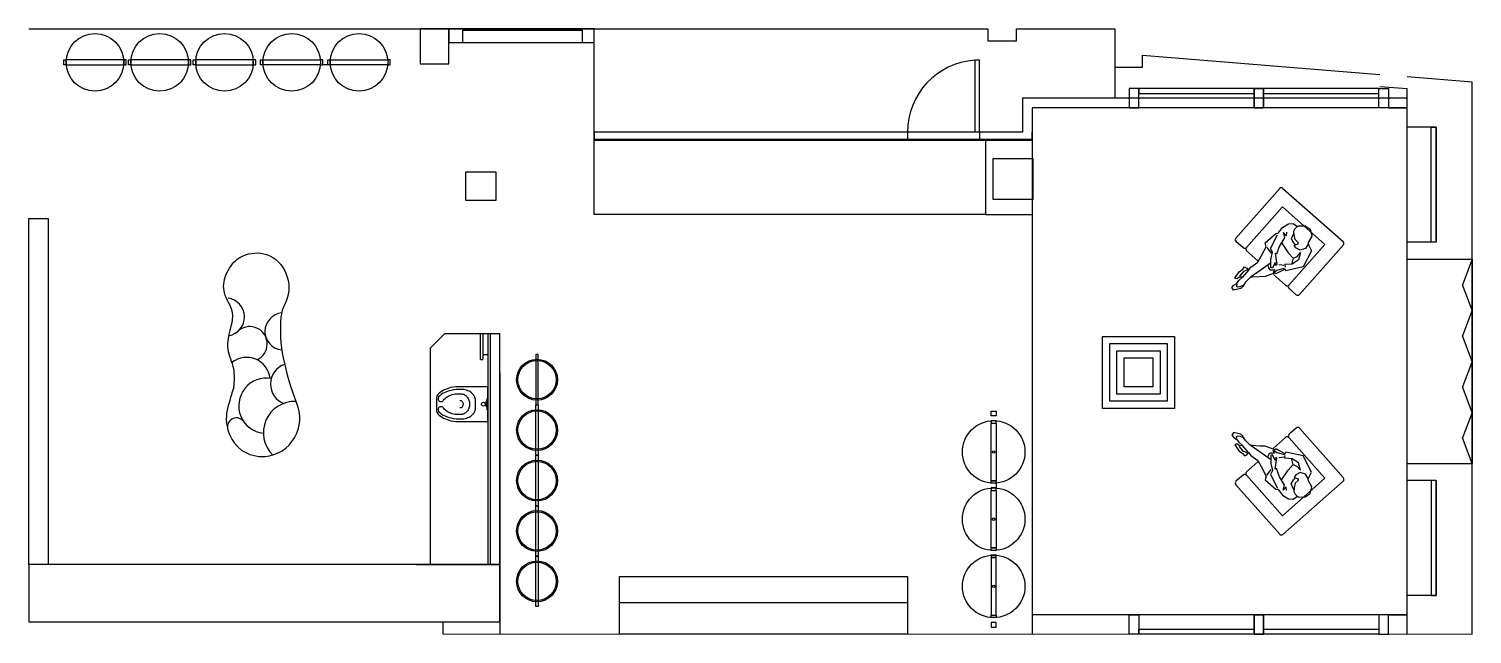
# Model space of a CAD drawing. Header units: inches. Extents: x -109431 to 29005, y -34715 to -1756.
# Drawn here: x -109431 to -108830, y -31409 to -31157 of the extents above; entities that cross this region are included whole.
import ezdxf
from ezdxf.lldxf.tags import DXFTag

# ---------------------------------------------------------------- set-up
doc = ezdxf.new("R2010")
doc.units = ezdxf.units.IN
doc.header["$LTSCALE"] = 0.05
doc.header["$MEASUREMENT"] = 0
doc.layers.add('FURNITURE', color=1, linetype='Continuous', lineweight=18)
doc.layers.add('Furniture Layout Dotted', color=8, linetype='Continuous')
tags = doc.linetypes.add('A2-XREF-115_FURN$0$DASHED', pattern=[0.75, 0.5, -0.25]).pattern_tags.tags
tags[6:7] = [DXFTag(74, 4), DXFTag(75, 0), DXFTag(340, '0'), DXFTag(46, 1.0), DXFTag(50, 0.0), DXFTag(44, 0.0), DXFTag(45, 0.0)]
tags[4:5] = [DXFTag(74, 4), DXFTag(75, 0), DXFTag(340, '0'), DXFTag(46, 1.0), DXFTag(50, 0.0), DXFTag(44, 0.0), DXFTag(45, 0.0)]

# ---------------------------------------------------------------- blocks, each defined once
blk = doc.blocks.new('atlantis')
at = {"layer": 'Furniture Layout Dotted', "linetype": 'A2-XREF-115_FURN$0$DASHED', "ltscale": 250}
for p, q in [((-54833.21, -15539.88), (-54658.21, -15539.88)), ((-54833.21, -15539.88), (-54670.21, -15539.88)), ((-54670.21, -15539.88), (-54670.21, -15554.38)), ((-54658.21, -15539.88), (-54670.21, -15539.88)), ((-54658.21, -15554.38), (-54658.21, -15539.88)), ((-54658.21, -15539.88), (-54639.21, -15539.88)), ((-54597.71, -15539.88), (-54658.21, -15539.88)), ((-54658.21, -15539.88), (-54658.21, -15545.53)), ((-54602.61, -15540.62), (-54652.61, -15540.62)), ((-54652.61, -15540.62), (-54652.61, -15545.62)), ((-54639.21, -15539.88), (-54597.71, -15539.88)), ((-54602.61, -15545.62), (-54602.61, -15540.62)), ((-54597.71, -15539.88), (-54447.71, -15539.88)), ((-54597.66, -15617.21), (-54597.71, -15539.88)), ((-54597.71, -15545.53), (-54597.71, -15539.88)), ((-54447.71, -15539.88), (-54433.71, -15539.88)), ((-54433.71, -15539.88), (-54433.71, -15544.88)), ((-54421.71, -15544.88), (-54421.71, -15539.88)), ((-54421.71, -15539.88), (-54380.71, -15539.88)), ((-54380.71, -15539.88), (-54380.71, -15555.88)), ((-54658.21, -15545.53), (-54597.71, -15545.53)), ((-54652.61, -15545.62), (-54602.61, -15545.62)), ((-54433.71, -15544.88), (-54421.71, -15544.88)), ((-54818.7, -15554.81), (-54818.7, -15552.81)), ((-54818.7, -15552.81), (-54817.7, -15552.81)), ((-54817.7, -15554.81), (-54818.7, -15554.81)), ((-54793.7, -15552.81), (-54817.7, -15552.81)), ((-54817.7, -15552.81), (-54817.7, -15554.81)), ((-54817.7, -15552.81), (-54817.7, -15554.81)), ((-54817.7, -15554.81), (-54793.7, -15554.81)), ((-54793.7, -15554.81), (-54793.7, -15552.81)), ((-54792.7, -15552.81), (-54793.7, -15552.81)), ((-54793.7, -15552.81), (-54793.7, -15554.81)), ((-54793.7, -15554.81), (-54792.7, -15554.81)), ((-54792.7, -15554.81), (-54792.7, -15552.81)), ((-54791.71, -15554.81), (-54791.71, -15552.81)), ((-54791.71, -15552.81), (-54790.71, -15552.81)), ((-54790.71, -15554.81), (-54791.71, -15554.81)), ((-54766.71, -15552.81), (-54790.71, -15552.81)), ((-54790.71, -15552.81), (-54790.71, -15554.81)), ((-54790.71, -15552.81), (-54790.71, -15554.81)), ((-54790.71, -15554.81), (-54766.71, -15554.81)), ((-54766.71, -15554.81), (-54766.71, -15552.81)), ((-54765.71, -15552.81), (-54766.71, -15552.81)), ((-54766.71, -15552.81), (-54766.71, -15554.81)), ((-54766.71, -15554.81), (-54765.71, -15554.81)), ((-54765.71, -15554.81), (-54765.71, -15552.81)), ((-54764.71, -15554.81), (-54764.71, -15552.81)), ((-54764.71, -15552.81), (-54763.71, -15552.81)), ((-54763.71, -15554.81), (-54764.71, -15554.81)), ((-54739.71, -15552.81), (-54763.71, -15552.81)), ((-54763.71, -15552.81), (-54763.71, -15554.81)), ((-54763.71, -15552.81), (-54763.71, -15554.81)), ((-54763.71, -15554.81), (-54739.71, -15554.81)), ((-54739.71, -15554.81), (-54739.71, -15552.81)), ((-54738.71, -15552.81), (-54739.71, -15552.81)), ((-54739.71, -15552.81), (-54739.71, -15554.81)), ((-54739.71, -15554.81), (-54738.71, -15554.81)), ((-54738.71, -15554.81), (-54738.71, -15552.81)), ((-54736.71, -15554.81), (-54736.71, -15552.81)), ((-54736.71, -15552.81), (-54735.71, -15552.81)), ((-54735.71, -15554.81), (-54736.71, -15554.81)), ((-54735.71, -15554.81), (-54735.71, -15552.81)), ((-54735.71, -15552.81), (-54711.71, -15552.81)), ((-54735.71, -15552.81), (-54735.71, -15554.81)), ((-54711.71, -15554.81), (-54735.71, -15554.81)), ((-54711.71, -15552.81), (-54711.71, -15554.81)), ((-54710.71, -15552.81), (-54711.71, -15552.81)), ((-54711.71, -15552.81), (-54711.71, -15554.81)), ((-54711.71, -15554.81), (-54710.71, -15554.81)), ((-54710.71, -15554.81), (-54710.71, -15552.81)), ((-54708.71, -15554.81), (-54710.71, -15554.81)), ((-54708.71, -15554.81), (-54708.71, -15552.81)), ((-54708.71, -15552.81), (-54707.71, -15552.81)), ((-54707.71, -15554.81), (-54708.71, -15554.81)), ((-54707.71, -15554.81), (-54707.71, -15552.81)), ((-54707.71, -15552.81), (-54683.71, -15552.81)), ((-54707.71, -15552.81), (-54707.71, -15554.81)), ((-54683.71, -15554.81), (-54707.71, -15554.81)), ((-54683.71, -15552.81), (-54683.71, -15554.81)), ((-54682.71, -15552.81), (-54683.71, -15552.81)), ((-54683.71, -15552.81), (-54683.71, -15554.81)), ((-54683.71, -15554.81), (-54682.71, -15554.81)), ((-54682.71, -15554.81), (-54682.71, -15552.81)), ((-54670.21, -15554.38), (-54658.21, -15554.38)), ((-54437.15, -15552.88), (-54439.15, -15552.88)), ((-54439.15, -15552.88), (-54439.15, -15582.88)), ((-54437.15, -15582.88), (-54437.15, -15552.88)), ((-54369.21, -15555.88), (-54369.21, -15550.88)), ((-54369.21, -15550.88), (-54369.21, -15550.88)), ((-54369.21, -15550.88), (-54270.42, -15558.84)), ((-54380.71, -15555.88), (-54369.21, -15555.88)), ((-54380.71, -15555.88), (-54380.71, -15568.77)), ((-54258.92, -15559.77), (-54231.92, -15561.94)), ((-54370.78, -15564.77), (-54374.78, -15564.77)), ((-54374.78, -15564.77), (-54374.78, -15572.77)), ((-54322.78, -15564.77), (-54370.78, -15564.77)), ((-54370.78, -15564.77), (-54370.78, -15566.77)), ((-54370.78, -15572.77), (-54370.78, -15564.77)), ((-54370.78, -15566.77), (-54322.78, -15566.77)), ((-54318.78, -15564.77), (-54322.78, -15564.77)), ((-54322.78, -15564.77), (-54322.78, -15572.77)), ((-54322.78, -15566.77), (-54322.78, -15564.77)), ((-54322.78, -15564.77), (-54318.78, -15564.77)), ((-54322.78, -15572.77), (-54322.78, -15564.77)), ((-54270.78, -15564.77), (-54318.78, -15564.77)), ((-54318.78, -15564.77), (-54318.78, -15566.77)), ((-54318.78, -15572.77), (-54318.78, -15564.77)), ((-54318.78, -15564.77), (-54318.78, -15572.77)), ((-54318.78, -15566.77), (-54270.78, -15566.77)), ((-54270.78, -15566.77), (-54270.78, -15564.77)), ((-54270.78, -15564.77), (-54266.78, -15564.77)), ((-54270.78, -15572.77), (-54270.78, -15564.77)), ((-54270.42, -15563.84), (-54258.92, -15564.77)), ((-54266.78, -15564.77), (-54266.78, -15572.77)), ((-54258.95, -15791.94), (-54258.95, -15564.76)), ((-54231.92, -15791.94), (-54231.92, -15561.94)), ((-54382.64, -15568.77), (-54419.28, -15568.77)), ((-54419.28, -15568.77), (-54419.28, -15582.88)), ((-54382.64, -15572.77), (-54415.28, -15572.77)), ((-54415.28, -15572.77), (-54415.28, -15586.21)), ((-54258.95, -15568.77), (-54382.64, -15568.77)), ((-54258.95, -15572.77), (-54382.64, -15572.77)), ((-54374.78, -15572.77), (-54370.78, -15572.77)), ((-54322.78, -15572.77), (-54318.78, -15572.77)), ((-54318.78, -15572.77), (-54322.78, -15572.77)), ((-54266.78, -15572.77), (-54270.78, -15572.77)), ((-54266.78, -15572.77), (-54258.95, -15572.77)), ((-54419.28, -15582.88), (-54597.71, -15582.88)), ((-54597.71, -15582.88), (-54597.71, -15585.88)), ((-54467.15, -15582.88), (-54467.15, -15585.88)), ((-54437.15, -15582.88), (-54437.15, -15585.88)), ((-54415.28, -15585.88), (-54415.28, -15582.88)), ((-54246.94, -15580.76), (-54258.95, -15580.77)), ((-54248.94, -15628.76), (-54248.94, -15580.76)), ((-54248.94, -15580.76), (-54246.94, -15580.76)), ((-54246.94, -15580.76), (-54246.94, -15628.76)), ((-54246.94, -15628.76), (-54246.94, -15580.76)), ((-54597.71, -15585.88), (-54415.28, -15585.88)), ((-54597.66, -15586.21), (-54434.66, -15586.21)), ((-54597.66, -15617.21), (-54597.66, -15586.21)), ((-54434.66, -15586.21), (-54434.66, -15617.21)), ((-54434.66, -15586.21), (-54415.28, -15586.21)), ((-54415.28, -15586.21), (-54415.28, -15791.92)), ((-54431.46, -15610.88), (-54431.46, -15593.88)), ((-54431.46, -15593.88), (-54414.96, -15593.88)), ((-54414.96, -15593.88), (-54414.96, -15610.88)), ((-54651.21, -15599.46), (-54638.71, -15599.46)), ((-54651.21, -15611.3), (-54651.21, -15599.46)), ((-54638.71, -15599.46), (-54638.71, -15611.3)), ((-54330.38, -15627), (-54312.1, -15606.37)), ((-54310.72, -15606.29), (-54285.65, -15628.49)), ((-54638.71, -15611.3), (-54651.21, -15611.3)), ((-54414.96, -15610.88), (-54431.46, -15610.88)), ((-54310.95, -15613.97), (-54325.96, -15630.92)), ((-54310.93, -15613.99), (-54325.95, -15630.93)), ((-54293.25, -15629.65), (-54310.95, -15613.97)), ((-54293.25, -15629.65), (-54310.93, -15613.99)), ((-54833.21, -15762.88), (-54833.21, -15618.88)), ((-54833.21, -15618.88), (-54825.21, -15618.88)), ((-54825.21, -15618.88), (-54825.21, -15762.88)), ((-54434.66, -15617.21), (-54597.66, -15617.21)), ((-54434.66, -15617.21), (-54415.28, -15617.21)), ((-54327.35, -15631), (-54330.3, -15628.39)), ((-54325.86, -15632.32), (-54321.18, -15636.46)), ((-54308.26, -15646.59), (-54293.25, -15629.65)), ((-54308.26, -15646.59), (-54293.25, -15629.65)), ((-54285.57, -15629.88), (-54303.84, -15650.51)), ((-54246.94, -15628.76), (-54258.94, -15628.77)), ((-54246.94, -15628.76), (-54248.94, -15628.76)), ((-54258.94, -15635.81), (-54231.92, -15635.81)), ((-54231.92, -15635.81), (-54235.92, -15646.44)), ((-54231.92, -15635.81), (-54231.92, -15720.88)), ((-54314.71, -15642.2), (-54309.65, -15646.68)), ((-54305.23, -15650.59), (-54308.18, -15647.98)), ((-54231.92, -15657.08), (-54235.92, -15646.44)), ((-54231.92, -15657.08), (-54235.92, -15667.71)), ((-54666.04, -15672.88), (-54660.04, -15666.88)), ((-54641.04, -15666.88), (-54660.04, -15666.88)), ((-54645.04, -15677.54), (-54645.04, -15666.88)), ((-54644.04, -15666.88), (-54644.04, -15677.54)), ((-54642.04, -15666.88), (-54642.04, -15762.88)), ((-54641.04, -15666.88), (-54641.04, -15762.88)), ((-54637.04, -15666.88), (-54641.04, -15666.88)), ((-54641.04, -15666.88), (-54641.04, -15678.52)), ((-54637.04, -15762.88), (-54637.04, -15666.88)), ((-54385.92, -15667.94), (-54355.92, -15667.94)), ((-54385.92, -15697.94), (-54385.92, -15667.94)), ((-54355.92, -15667.94), (-54355.92, -15697.94)), ((-54231.92, -15678.34), (-54235.92, -15667.71)), ((-54666.04, -15672.88), (-54666.04, -15751.24)), ((-54666.04, -15672.88), (-54666.04, -15762.88)), ((-54644.04, -15675.54), (-54642.04, -15675.54)), ((-54621.99, -15675.48), (-54621.99, -15696.48)), ((-54620.99, -15675.48), (-54621.99, -15675.48)), ((-54620.99, -15696.48), (-54620.99, -15675.48)), ((-54382.92, -15670.94), (-54358.92, -15670.94)), ((-54382.92, -15694.94), (-54382.92, -15670.94)), ((-54379.92, -15673.94), (-54361.92, -15673.94)), ((-54379.92, -15691.94), (-54379.92, -15673.94)), ((-54361.92, -15673.94), (-54361.92, -15691.94)), ((-54358.92, -15670.94), (-54358.92, -15694.94)), ((-54645.04, -15677.54), (-54644.04, -15677.54)), ((-54642.04, -15676.18), (-54642.04, -15716.18)), ((-54376.92, -15688.94), (-54376.92, -15676.94)), ((-54376.92, -15676.94), (-54364.92, -15676.94)), ((-54376.92, -15676.94), (-54364.92, -15676.94)), ((-54376.92, -15688.94), (-54376.92, -15676.94)), ((-54364.92, -15676.94), (-54364.92, -15688.94)), ((-54364.92, -15676.94), (-54364.92, -15688.94)), ((-54231.92, -15678.34), (-54235.92, -15688.98)), ((-54637.04, -15683.15), (-54637.04, -15779.15)), ((-54361.92, -15691.94), (-54379.92, -15691.94)), ((-54364.92, -15688.94), (-54376.92, -15688.94)), ((-54364.92, -15688.94), (-54376.92, -15688.94)), ((-54231.92, -15699.61), (-54235.92, -15688.98)), ((-54621.99, -15696.48), (-54620.99, -15696.48)), ((-54621.99, -15717.48), (-54621.99, -15696.48)), ((-54621.99, -15696.48), (-54620.99, -15696.48)), ((-54620.99, -15696.48), (-54620.99, -15717.48)), ((-54432.25, -15701.06), (-54432.25, -15699.06)), ((-54432.25, -15699.06), (-54430.25, -15699.06)), ((-54430.25, -15699.06), (-54430.25, -15701.06)), ((-54355.92, -15697.94), (-54385.92, -15697.94)), ((-54358.92, -15694.94), (-54382.92, -15694.94)), ((-54231.92, -15699.61), (-54235.92, -15710.24)), ((-54430.25, -15701.06), (-54432.25, -15701.06)), ((-54430.25, -15703.06), (-54432.25, -15703.06)), ((-54432.25, -15703.06), (-54432.25, -15704.06)), ((-54432.25, -15728.06), (-54432.25, -15704.06)), ((-54432.25, -15704.06), (-54430.25, -15704.06)), ((-54432.25, -15704.06), (-54430.25, -15704.06)), ((-54430.25, -15704.06), (-54430.25, -15703.06)), ((-54430.25, -15704.06), (-54430.25, -15728.06)), ((-54314.71, -15714.5), (-54309.65, -15710.02)), ((-54308.26, -15710.11), (-54293.25, -15727.05)), ((-54308.26, -15710.11), (-54293.25, -15727.05)), ((-54305.23, -15706.11), (-54308.18, -15708.72)), ((-54285.57, -15726.82), (-54303.84, -15706.19)), ((-54231.92, -15720.88), (-54235.92, -15710.24)), ((-54621.99, -15738.48), (-54621.99, -15717.48)), ((-54621.99, -15717.48), (-54620.99, -15717.48)), ((-54620.99, -15717.48), (-54621.99, -15717.48)), ((-54620.99, -15717.48), (-54620.99, -15738.48)), ((-54325.86, -15724.38), (-54321.18, -15720.24)), ((-54258.94, -15720.88), (-54231.92, -15720.88)), ((-54258.94, -15720.88), (-54246.94, -15720.88)), ((-54430.25, -15728.06), (-54432.25, -15728.06)), ((-54432.25, -15729.06), (-54432.25, -15728.06)), ((-54432.25, -15728.06), (-54430.25, -15728.06)), ((-54430.25, -15729.06), (-54432.25, -15729.06)), ((-54430.25, -15728.06), (-54430.25, -15729.06)), ((-54430.25, -15729.06), (-54430.25, -15731.06)), ((-54330.38, -15729.7), (-54312.1, -15750.33)), ((-54327.35, -15725.7), (-54330.3, -15728.31)), ((-54310.95, -15742.73), (-54325.96, -15725.78)), ((-54310.93, -15742.72), (-54325.95, -15725.77)), ((-54293.25, -15727.05), (-54310.95, -15742.73)), ((-54293.25, -15727.05), (-54310.93, -15742.72)), ((-54310.72, -15750.41), (-54285.65, -15728.21)), ((-54246.94, -15727.92), (-54258.94, -15727.92)), ((-54246.94, -15727.92), (-54248.94, -15727.92)), ((-54248.94, -15727.92), (-54248.94, -15775.92)), ((-54246.94, -15775.92), (-54246.94, -15727.92)), ((-54246.94, -15727.92), (-54246.94, -15775.92)), ((-54430.25, -15731.06), (-54432.25, -15731.06)), ((-54432.25, -15731.06), (-54432.25, -15732.06)), ((-54432.25, -15756.06), (-54432.25, -15732.06)), ((-54432.25, -15732.06), (-54430.25, -15732.06)), ((-54432.25, -15732.06), (-54430.25, -15732.06)), ((-54430.25, -15732.06), (-54430.25, -15731.06)), ((-54430.25, -15732.06), (-54430.25, -15756.06)), ((-54621.99, -15759.48), (-54621.99, -15738.48)), ((-54621.99, -15738.48), (-54620.99, -15738.48)), ((-54620.99, -15738.48), (-54621.99, -15738.48)), ((-54620.99, -15738.48), (-54620.99, -15759.48)), ((-54620.99, -15759.48), (-54621.99, -15759.48)), ((-54621.99, -15780.48), (-54621.99, -15759.48)), ((-54621.99, -15759.48), (-54620.99, -15759.48)), ((-54620.99, -15759.48), (-54620.99, -15780.48)), ((-54430.25, -15756.06), (-54432.25, -15756.06)), ((-54432.25, -15757.06), (-54432.25, -15756.06)), ((-54432.25, -15756.06), (-54430.25, -15756.06)), ((-54430.25, -15757.06), (-54432.25, -15757.06)), ((-54430.25, -15759.06), (-54432.25, -15759.06)), ((-54432.25, -15759.06), (-54432.25, -15760.06)), ((-54430.25, -15756.06), (-54430.25, -15757.06)), ((-54430.25, -15760.06), (-54430.25, -15759.06)), ((-54637.04, -15762.88), (-54833.21, -15762.88)), ((-54833.21, -15762.88), (-54833.21, -15786.88)), ((-54825.21, -15762.88), (-54833.21, -15762.88)), ((-54671.65, -15762.88), (-54637.04, -15762.88)), ((-54637.04, -15786.88), (-54637.04, -15762.88)), ((-54430.25, -15760.06), (-54432.25, -15760.06)), ((-54432.25, -15760.06), (-54432.25, -15784.06)), ((-54432.25, -15760.06), (-54430.25, -15760.06)), ((-54430.25, -15784.06), (-54430.25, -15760.06)), ((-54587.11, -15767.91), (-54467.11, -15767.91)), ((-54587.11, -15791.91), (-54587.11, -15767.91)), ((-54467.11, -15767.91), (-54467.11, -15791.91)), ((-54246.94, -15775.92), (-54258.95, -15775.92)), ((-54248.94, -15775.92), (-54246.94, -15775.92)), ((-54637.04, -15779.15), (-54637.04, -15791.88)), ((-54620.99, -15780.48), (-54621.99, -15780.48)), ((-54467.11, -15778.91), (-54587.11, -15778.91)), ((-54258.95, -15783.92), (-54415.28, -15783.92)), ((-54374.78, -15791.92), (-54374.78, -15783.92)), ((-54374.78, -15783.92), (-54370.78, -15783.92)), ((-54370.78, -15783.92), (-54370.78, -15791.92)), ((-54322.78, -15791.92), (-54322.78, -15783.92)), ((-54322.78, -15783.92), (-54318.78, -15783.92)), ((-54318.78, -15783.92), (-54322.78, -15783.92)), ((-54322.78, -15783.92), (-54322.78, -15791.92)), ((-54318.78, -15783.92), (-54318.78, -15791.92)), ((-54318.78, -15791.92), (-54318.78, -15783.92)), ((-54266.78, -15783.92), (-54270.78, -15783.92)), ((-54270.78, -15783.92), (-54270.78, -15791.92)), ((-54266.78, -15791.92), (-54266.78, -15783.92)), ((-54266.78, -15783.92), (-54258.95, -15783.92)), ((-54833.21, -15786.88), (-54667.21, -15786.88)), ((-54833.21, -15786.88), (-54637.04, -15786.88)), ((-54667.21, -15786.88), (-54660.71, -15786.88)), ((-54660.71, -15786.88), (-54660.71, -15791.88)), ((-54432.25, -15784.06), (-54430.25, -15784.06)), ((-54432.25, -15785.06), (-54432.25, -15784.06)), ((-54432.25, -15784.06), (-54430.25, -15784.06)), ((-54430.25, -15785.06), (-54432.25, -15785.06)), ((-54430.25, -15787.06), (-54432.25, -15787.06)), ((-54432.25, -15787.06), (-54432.25, -15789.06)), ((-54432.25, -15789.06), (-54430.25, -15789.06)), ((-54430.25, -15784.06), (-54430.25, -15785.06)), ((-54430.25, -15789.06), (-54430.25, -15787.06)), ((-54370.78, -15791.92), (-54370.78, -15789.92)), ((-54370.78, -15789.92), (-54322.78, -15789.92)), ((-54322.78, -15789.92), (-54322.78, -15791.92)), ((-54318.78, -15791.92), (-54318.78, -15789.92)), ((-54318.78, -15789.92), (-54270.78, -15789.92)), ((-54270.78, -15789.92), (-54270.78, -15791.92)), ((-54660.71, -15791.88), (-54231.92, -15791.94)), ((-54467.11, -15791.91), (-54587.11, -15791.91)), ((-54370.78, -15791.92), (-54374.78, -15791.92)), ((-54322.78, -15791.92), (-54370.78, -15791.92)), ((-54318.78, -15791.92), (-54322.78, -15791.92)), ((-54322.78, -15791.92), (-54318.78, -15791.92)), ((-54270.78, -15791.92), (-54318.78, -15791.92)), ((-54270.78, -15791.92), (-54266.78, -15791.92)), ((-54246.94, -15791.94), (-54246.94, -15791.94))]:
    blk.add_line(p, q, dxfattribs=at)
for points in [[(-54327.64, -15643.34), (-54328.88, -15643.23), (-54329.95, -15643.94), (-54330.79, -15643.64), (-54329.01, -15641.01), (-54327.49, -15639.93), (-54326.79, -15639), (-54325.76, -15639.47), (-54325.12, -15640.37), (-54324.14, -15639.14), (-54321.21, -15637.08), (-54319.78, -15634.59), (-54317.68, -15630.59), (-54318.18, -15629.04), (-54313.73, -15625.13), (-54312.74, -15625.01), (-54310.89, -15622.56), (-54308.4, -15621.11), (-54306.53, -15621), (-54304.7, -15622.18), (-54304.31, -15621.86), (-54301.49, -15621.93), (-54299.41, -15623.33), (-54298.71, -15626.16), (-54300.25, -15628.89), (-54300.13, -15629.76), (-54298.81, -15632.26), (-54302.27, -15639.04), (-54309.51, -15640.59), (-54309.78, -15639.91), (-54313.65, -15641.9), (-54313.97, -15641.51), (-54318.21, -15643.06), (-54320.44, -15643.08), (-54323.53, -15643.32), (-54324.34, -15643.49), (-54326.4, -15645.43), (-54327.04, -15646.41), (-54327.4, -15647.19), (-54328.29, -15648.07), (-54331.36, -15648.66), (-54332.07, -15647.59), (-54331.19, -15646.6), (-54329.89, -15645.88), (-54329.08, -15644.71)], [(-54642.31, -15693.82), (-54642.04, -15693.82), (-54642.04, -15698.53), (-54642.31, -15698.53)], [(-54642.59, -15694.8), (-54642.31, -15694.8), (-54642.31, -15697.33), (-54642.59, -15697.33)], [(-54327.64, -15713.36), (-54328.88, -15713.47), (-54329.95, -15712.76), (-54330.79, -15713.06), (-54329.01, -15715.69), (-54327.49, -15716.78), (-54326.79, -15717.7), (-54325.76, -15717.23), (-54325.12, -15716.33), (-54324.14, -15717.57), (-54321.21, -15719.62), (-54319.78, -15722.11), (-54317.68, -15726.11), (-54318.18, -15727.66), (-54313.73, -15731.57), (-54312.74, -15731.69), (-54310.89, -15734.14), (-54308.4, -15735.59), (-54306.53, -15735.7), (-54304.7, -15734.52), (-54304.31, -15734.84), (-54301.49, -15734.77), (-54299.41, -15733.37), (-54298.71, -15730.54), (-54300.25, -15727.81), (-54300.13, -15726.94), (-54298.81, -15724.44), (-54302.27, -15717.66), (-54309.51, -15716.11), (-54309.78, -15716.79), (-54313.65, -15714.8), (-54313.97, -15715.19), (-54318.21, -15713.64), (-54320.44, -15713.63), (-54323.53, -15713.38), (-54324.34, -15713.21), (-54326.4, -15711.27), (-54327.04, -15710.29), (-54327.4, -15709.51), (-54328.29, -15708.63), (-54331.36, -15708.04), (-54332.07, -15709.11), (-54331.19, -15710.1), (-54329.89, -15710.82), (-54329.08, -15711.99)]]:
    blk.add_lwpolyline(points, close=True, dxfattribs=at)
for points in [[(-54309.25, -15624.57), (-54309.39, -15626.1), (-54310.59, -15624.71), (-54310.05, -15626.84), (-54312.13, -15630.2), (-54313.44, -15633.68), (-54313.99, -15633.42), (-54313.35, -15638.07), (-54313.75, -15638.39), (-54313.94, -15637.11), (-54315.15, -15639.47), (-54315.81, -15639.22), (-54315.83, -15635.88), (-54315.08, -15632.9), (-54315.88, -15631.3), (-54312.94, -15625.61)], [(-54306.24, -15624.91), (-54307.32, -15627.38), (-54306.34, -15629.02), (-54305.65, -15629.74)], [(-54300.11, -15629.23), (-54301.33, -15631.36), (-54303.51, -15632.08), (-54305.33, -15631.13), (-54306.05, -15629.94), (-54304.38, -15629.43), (-54304.36, -15628.79), (-54305.66, -15627.63), (-54306.01, -15625.66), (-54306.22, -15624.15), (-54305.7, -15623.06), (-54304.98, -15622.37)], [(-54317.48, -15630.99), (-54315.64, -15633.28)], [(-54311.26, -15629.09), (-54308.61, -15633.09), (-54306.48, -15635.43), (-54304.77, -15634.62), (-54303.39, -15633.07), (-54304.21, -15636.11), (-54306.92, -15637.8), (-54310.01, -15638.04), (-54309.77, -15639.14)], [(-54315.91, -15637.46), (-54319.85, -15640.28), (-54324.34, -15643.49)], [(-54316.96, -15638.52), (-54316.8, -15639.34), (-54316.16, -15640.23), (-54315.1, -15640.29), (-54314.29, -15640.12), (-54314.88, -15641.04), (-54314.74, -15641.38), (-54313.27, -15640.35), (-54310.1, -15639.52)], [(-54309.99, -15638.39), (-54312.41, -15638.13)], [(-54306.48, -15635.43), (-54306.99, -15637.63)], [(-54325.71, -15640.29), (-54327.25, -15641.02), (-54328.9, -15642.88)], [(-54325.12, -15640.37), (-54327.64, -15643.34)], [(-54329.93, -15646.17), (-54330.11, -15647), (-54329.74, -15647.33), (-54328.58, -15647.15), (-54326.92, -15646.52)], [(-54329.93, -15710.53), (-54330.11, -15709.7), (-54329.74, -15709.37), (-54328.58, -15709.55), (-54326.92, -15710.18)], [(-54325.71, -15716.41), (-54327.25, -15715.68), (-54328.9, -15713.82)], [(-54325.12, -15716.33), (-54327.64, -15713.36)], [(-54315.91, -15719.24), (-54319.85, -15716.42), (-54324.34, -15713.21)], [(-54316.96, -15718.18), (-54316.8, -15717.37), (-54316.16, -15716.47), (-54315.1, -15716.41), (-54314.29, -15716.58), (-54314.88, -15715.66), (-54314.74, -15715.32), (-54313.27, -15716.35), (-54310.1, -15717.19)], [(-54309.25, -15732.13), (-54309.39, -15730.6), (-54310.59, -15731.99), (-54310.05, -15729.86), (-54312.13, -15726.5), (-54313.44, -15723.02), (-54313.99, -15723.28), (-54313.35, -15718.63), (-54313.75, -15718.31), (-54313.94, -15719.59), (-54315.15, -15717.23), (-54315.81, -15717.48), (-54315.83, -15720.83), (-54315.08, -15723.8), (-54315.88, -15725.4), (-54312.94, -15731.09)], [(-54311.26, -15727.61), (-54308.61, -15723.61), (-54306.48, -15721.28), (-54304.77, -15722.08), (-54303.39, -15723.63), (-54304.21, -15720.59), (-54306.92, -15718.9), (-54310.01, -15718.66), (-54309.77, -15717.56)], [(-54317.48, -15725.71), (-54315.64, -15723.42)], [(-54309.99, -15718.31), (-54312.41, -15718.57)], [(-54306.48, -15721.28), (-54306.99, -15719.07)], [(-54306.24, -15731.79), (-54307.32, -15729.32), (-54306.34, -15727.68), (-54305.65, -15726.96)], [(-54300.11, -15727.47), (-54301.33, -15725.34), (-54303.51, -15724.62), (-54305.33, -15725.57), (-54306.05, -15726.76), (-54304.38, -15727.27), (-54304.36, -15727.91), (-54305.66, -15729.07), (-54306.01, -15731.04), (-54306.22, -15732.55), (-54305.7, -15733.64), (-54304.98, -15734.33)]]:
    blk.add_lwpolyline(points, dxfattribs=at)
for points in [[(-54653.21, -15688.89, 0.049648), (-54657.35, -15689.3, 0.06346), (-54660.43, -15690.34, 0.103485), (-54662.8, -15692.17, 0.178458), (-54663.42, -15693.84), (-54663.42, -15698.51, 0.178458), (-54662.8, -15700.18, 0.103485), (-54660.43, -15702.01, 0.06346), (-54657.35, -15703.05, 0.049648), (-54653.21, -15703.46), (-54642.04, -15703.46), (-54642.04, -15688.89)], [(-54662.5, -15699.17, 0.103485), (-54660.26, -15700.91, 0.06346), (-54657.27, -15701.91, 0.049648), (-54653.21, -15702.32, 0.075858), (-54650.83, -15701.96, 0.086069), (-54648.94, -15700.98, 0.105985), (-54647.6, -15699.43, 0.126201), (-54647.17, -15697.76), (-54647.17, -15694.59, 0.126201), (-54647.6, -15692.92, 0.105985), (-54648.94, -15691.37, 0.086069), (-54650.83, -15690.4, 0.075858), (-54653.21, -15690.03, 0.049648), (-54657.27, -15690.44, 0.06346), (-54660.26, -15691.44, 0.103485), (-54662.5, -15693.18, 0.097511), (-54662.69, -15693.63, 0.09808), (-54662.69, -15694.11, 0.098895), (-54662.51, -15694.56, 0.099479), (-54662.17, -15694.9, 0.099479), (-54661.73, -15695.08, 0.098895), (-54661.25, -15695.08, 0.09808), (-54660.8, -15694.9, 0.097511), (-54660.46, -15694.55, -0.102445), (-54658.99, -15693.12, -0.077884), (-54656.92, -15692.2, -0.065096), (-54654.23, -15691.85, -0.024284), (-54653.21, -15691.9, -0.115331), (-54651.87, -15692.21, -0.103946), (-54650.68, -15693.15, -0.091071), (-54649.91, -15694.51, -0.083675), (-54649.63, -15696.18, -0.083675), (-54649.91, -15697.85, -0.091071), (-54650.68, -15699.2, -0.103946), (-54651.87, -15700.14, -0.115331), (-54653.21, -15700.46, -0.024284), (-54654.23, -15700.51, -0.065096), (-54656.92, -15700.15, -0.077884), (-54658.99, -15699.24, -0.102445), (-54660.46, -15697.8, 0.097511), (-54660.8, -15697.46, 0.09808), (-54661.25, -15697.27, 0.098895), (-54661.73, -15697.27, 0.099479), (-54662.17, -15697.45, 0.099479), (-54662.51, -15697.79, 0.098895), (-54662.69, -15698.24, 0.09808), (-54662.69, -15698.72, 0.097511)]]:
    blk.add_lwpolyline(points, format="xyb", close=True, dxfattribs=at)
blk.add_lwpolyline([(-54653.66, -15694.59, -0.111064), (-54653.14, -15694.71, -0.102841), (-54652.68, -15695.06, -0.093011), (-54652.38, -15695.56, -0.087082), (-54652.27, -15696.18, -0.087082), (-54652.38, -15696.79, -0.093011), (-54652.68, -15697.3, -0.102841), (-54653.14, -15697.64, -0.111064), (-54653.66, -15697.76, -0.111064)], format="xyb", dxfattribs=at)
for centre, radius in [((-54805.7, -15553.81), 12), ((-54778.71, -15553.81), 12), ((-54751.71, -15553.81), 12), ((-54723.71, -15553.81), 12), ((-54695.71, -15553.81), 12), ((-54621.49, -15685.98), 8.5), ((-54621.49, -15685.98), 8), ((-54643.86, -15696.18), 0.793), ((-54621.49, -15706.98), 8.5), ((-54621.49, -15706.98), 8), ((-54431.25, -15716.06), 13.04), ((-54431.25, -15716.06), 0.5), ((-54621.49, -15727.98), 8.5), ((-54621.49, -15727.98), 8), ((-54431.25, -15744.06), 13.04), ((-54621.49, -15748.98), 8.5), ((-54621.49, -15748.98), 8), ((-54431.25, -15744.06), 0.5), ((-54431.25, -15772.06), 13.04), ((-54621.49, -15769.98), 8.5), ((-54621.49, -15769.98), 8), ((-54431.25, -15772.06), 0.5)]:
    blk.add_circle(centre, radius, dxfattribs=at)
for centre, radius, start, end in [((-54437.15, -15582.88), 30, 93.82255, 180), ((-54311.37, -15607.03), 0.984, 48.46067, 138.46067), ((-54329.64, -15627.65), 0.984, 138.46067, 228.46067), ((-54326.7, -15630.26), 0.984, 228.46067, 318.46067), ((-54325.21, -15631.58), 0.984, 138.46067, 228.46067), ((-54286.31, -15629.23), 0.984, 318.46067, 48.46067), ((-54309, -15645.94), 0.984, 228.46067, 318.46067), ((-54307.53, -15647.25), 0.984, 138.46067, 228.46067), ((-54304.58, -15649.86), 0.984, 228.46067, 318.46067), ((-54751.36, -15659.87), 7.95, 280.9004, 81.90429), ((-54727.1, -15665.9), 7.74, 95.76788, 264.32778), ((-54670.1, -15665.21), 58.35, 174.71254, 191.52987), ((-54741.17, -15671.11), 7.26, 294.50387, 127.97352), ((-54742.5, -15686.6), 9.89, 6.9258, 128.02881), ((-54723.83, -15687.8), 8.7, 109.24908, 249.62967), ((-54624.15, -15656.5), 105.11, 191.17264, 201.85794), ((-54734.24, -15696.84), 11.54, 79.9065, 263.57895), ((-54679.29, -15713.31), 72.67, 160.57748, 165.74235), ((-54721.58, -15704.62), 29.61, 161.86526, 172.40765), ((-54722.5, -15708.05), 13.03, 87.54447, 225.66582), ((-54736.33, -15702.1), 15.98, 275.4579, 23.82939), ((-54639.54, -15696.06), 3.3, 157.52123, 202.47877), ((-54734.14, -15702.15), 16.85, 175.09195, 231.91624), ((-54746.75, -15705.59), 3.73, 35.29785, 188.70556), ((-54304.58, -15706.84), 0.984, 41.53933, 131.53933), ((-54309, -15710.76), 0.984, 41.53933, 131.53933), ((-54307.53, -15709.45), 0.984, 131.53933, 221.53933), ((-54735.68, -15701.72), 16.31, 237.11875, 273.04775), ((-54329.64, -15729.05), 0.984, 131.53933, 221.53933), ((-54326.7, -15726.44), 0.984, 41.53933, 131.53933), ((-54325.21, -15725.12), 0.984, 131.53933, 221.53933), ((-54286.31, -15727.47), 0.984, 311.53933, 41.53933), ((-54311.37, -15749.67), 0.984, 221.53933, 311.53933)]:
    blk.add_arc(centre, radius, start, end, dxfattribs=at)
blk.add_open_spline([(-54748.99, -15638.58), (-54747.31, -15636.28), (-54742.56, -15633.08), (-54733.08, -15632.61), (-54725.82, -15639.77), (-54724.04, -15650.86), (-54727.72, -15656.12), (-54728.04, -15658.85), (-54728.2, -15659.83)], degree=3, knots=[0, 0, 0, 0, 4.727627, 14.588807, 26.1492, 32.715737, 43.306286, 45.304901, 45.304901, 45.304901, 45.304901], dxfattribs=at)
for points in [[(-54749.06, -15664.3), (-54748.35, -15658.33), (-54751.72, -15649.81), (-54751.17, -15642.48), (-54748.99, -15638.58)], [(-54747.82, -15689.14), (-54747.86, -15681.46), (-54750.2, -15673.32), (-54749.06, -15664.3)]]:
    blk.add_spline(points, degree=3, dxfattribs=at)

msp = doc.modelspace()

# ---------------------------------------------------------------- block references
at = {"layer": 'FURNITURE'}
msp.add_blockref('atlantis', (-54597.65846, -15617.21219), dxfattribs=at)

doc.saveas('drawing.dxf')
